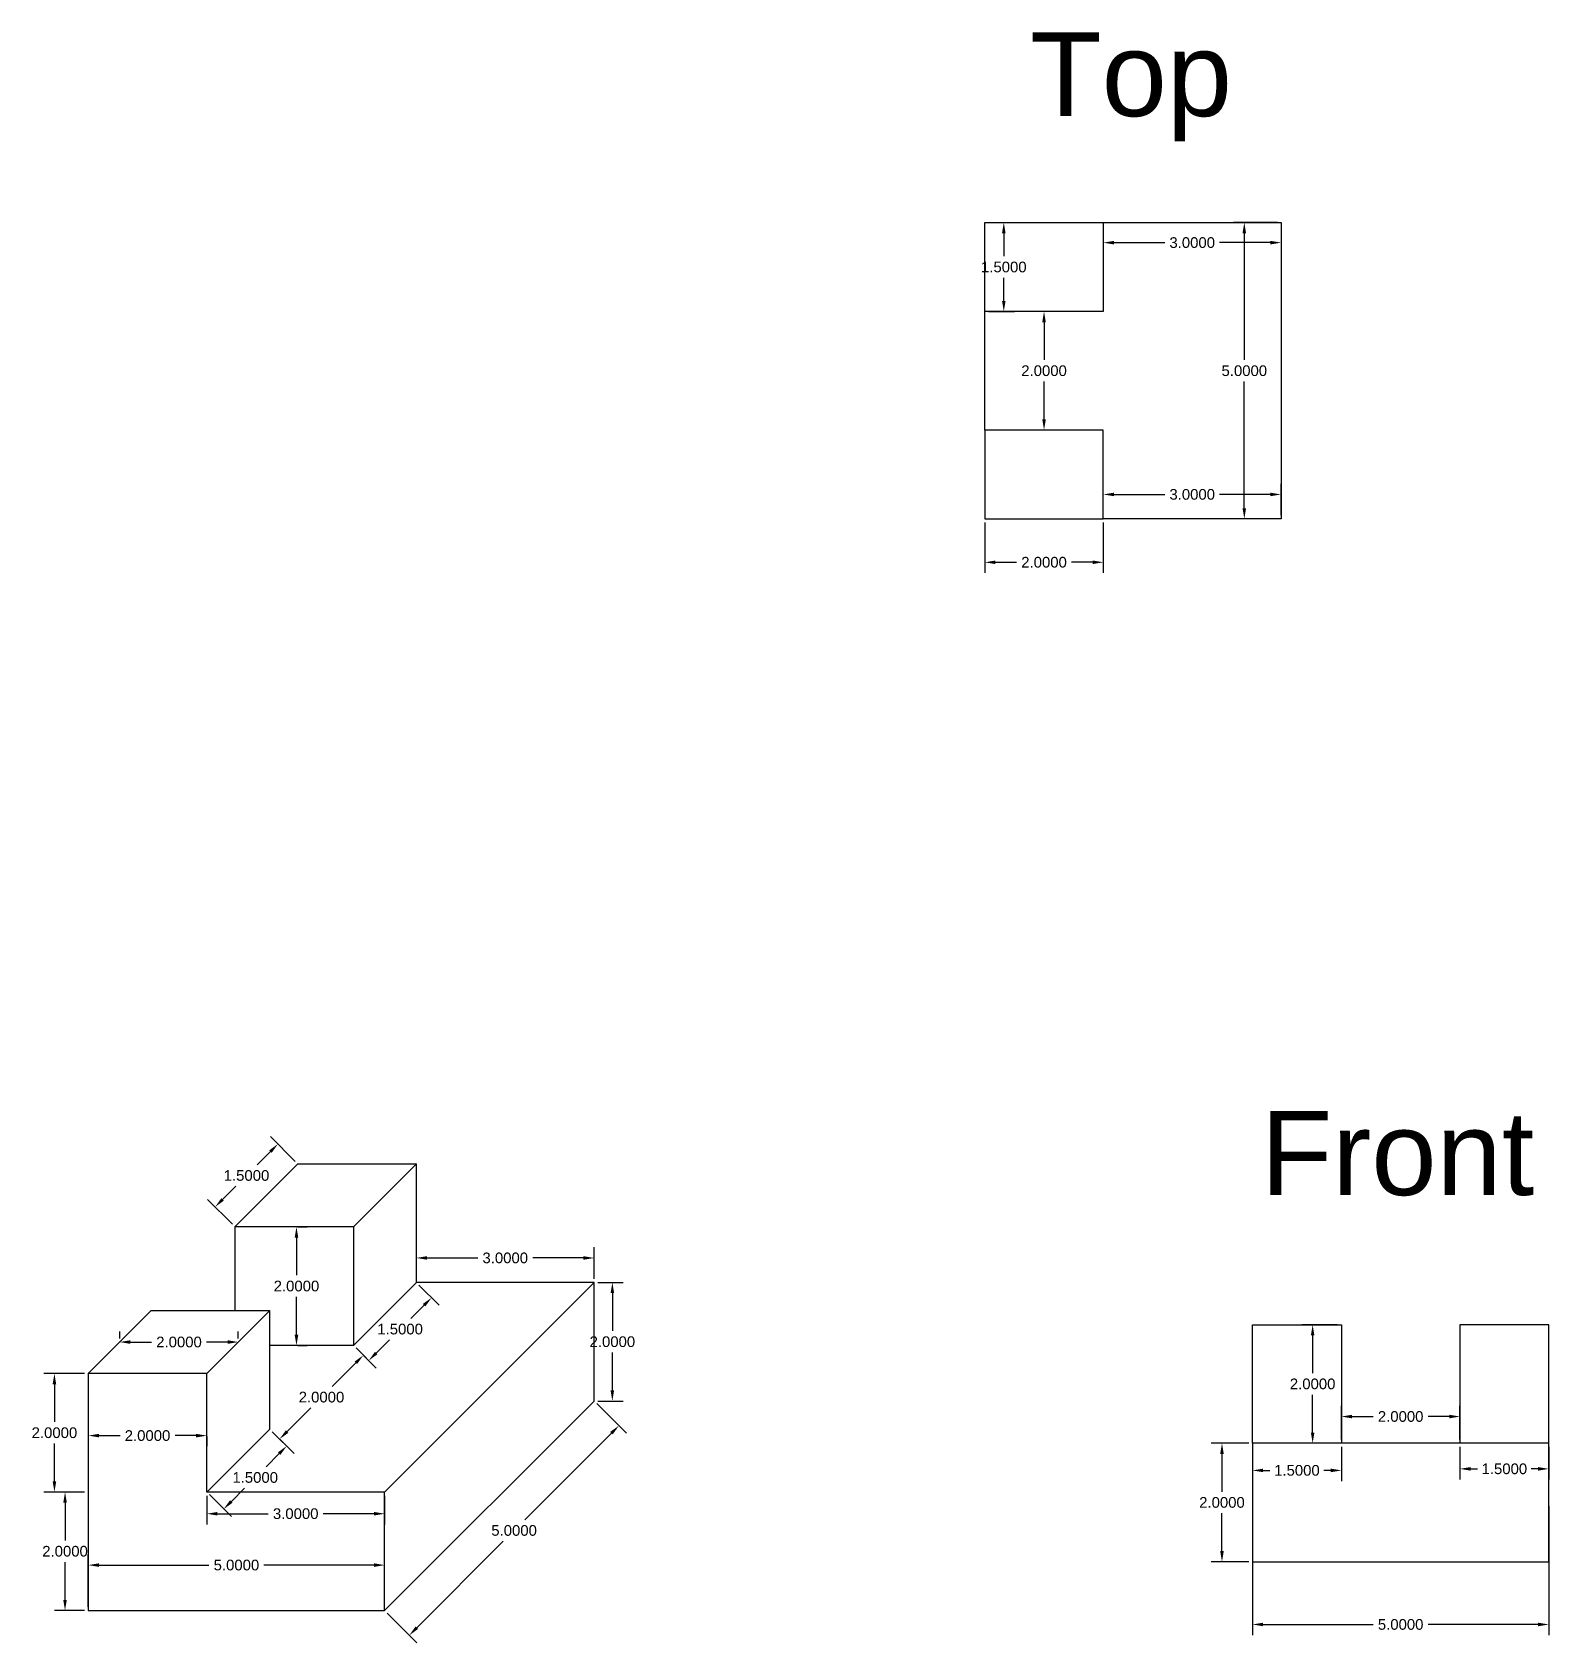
# Model space of a CAD drawing. Header units: centimetres. Extents: x 6 to 144, y 8 to 36.
# Drawn here: x 6.11 to 31.7, y 8.49 to 35.67 of the extents above; entities that cross this region are included whole.
import ezdxf

# ---------------------------------------------------------------- set-up
doc = ezdxf.new("R2010")
doc.units = ezdxf.units.CM
doc.header["$MEASUREMENT"] = 0
doc.styles.get("Standard").update_dxf_attribs({"font": 'arial.ttf'})
doc.dimstyles.get("Standard").update_dxf_attribs({"dimtxt": 0.18, "dimasz": 0.18, "dimexe": 0.18, "dimexo": 0.0625, "dimgap": 0.09, "dimtad": 0, "dimtih": 1, "dimtoh": 1, "dimdec": 4, "dimzin": 0, "dimdsep": 46, "dimtxsty": 'Standard', "dimcen": 0.09, "dimadec": 0, "dimazin": 0, "dimtfac": 1, "dimtdec": 4, "dimtofl": 0, "dimtmove": 0, "dimatfit": 3, "dimfxl": 1, "dimtolj": 1, "dimtzin": 0, "dimarcsym": 0})

# ---------------------------------------------------------------- blocks, each defined once
blk = doc.blocks.new('*D2')
at = {"color": 0, "lineweight": -2, "transparency": 16777216}
for p, q in [((26.701, 10.798), (26.701, 8.622)), ((31.701, 10.798), (31.701, 8.622)), ((26.881, 8.802), (28.737, 8.802)), ((31.521, 8.802), (29.664, 8.802))]:
    blk.add_line(p, q, dxfattribs=at)
at = {"color": 0, "transparency": 16777216}
for points in [[(26.881, 8.832), (26.881, 8.772), (26.701, 8.802)], [(31.521, 8.832), (31.521, 8.772), (31.701, 8.802)]]:
    blk.add_solid(points, dxfattribs=at)
at = {"layer": 'Defpoints', "color": 0, "transparency": 16777216}
for p in [(26.701, 10.861), (31.701, 10.861), (31.701, 8.802)]:
    blk.add_point(p, dxfattribs=at)
at = {"color": 0, "transparency": 16777216, "insert": (29.201, 8.802), "char_height": 0.18, "attachment_point": 5}
blk.add_mtext('\\A1;5.0000', dxfattribs=at)
blk = doc.blocks.new('*D4')
at = {"color": 0, "lineweight": -2, "transparency": 16777216}
for p, q in [((7.057, 9.1), (7.057, 9.984)), ((7.237, 9.804), (9.094, 9.804)), ((11.877, 9.804), (10.021, 9.804)), ((12.057, 9.1), (12.057, 9.984))]:
    blk.add_line(p, q, dxfattribs=at)
at = {"color": 0, "transparency": 16777216}
for points in [[(7.237, 9.834), (7.237, 9.774), (7.057, 9.804)], [(11.877, 9.834), (11.877, 9.774), (12.057, 9.804)]]:
    blk.add_solid(points, dxfattribs=at)
at = {"layer": 'Defpoints', "color": 0, "transparency": 16777216}
for p in [(7.057, 9.804), (7.057, 9.037), (12.057, 9.037)]:
    blk.add_point(p, dxfattribs=at)
at = {"color": 0, "transparency": 16777216, "insert": (9.557, 9.804), "char_height": 0.18, "attachment_point": 5}
blk.add_mtext('\\A1;5.0000', dxfattribs=at)
blk = doc.blocks.new('*D6')
at = {"color": 0, "lineweight": -2, "transparency": 16777216}
for p, q in [((7.057, 11.975), (7.057, 11.809)), ((7.237, 11.989), (7.593, 11.989)), ((8.877, 11.989), (8.522, 11.989)), ((9.057, 11.975), (9.057, 11.809))]:
    blk.add_line(p, q, dxfattribs=at)
at = {"color": 0, "transparency": 16777216}
for points in [[(7.237, 12.019), (7.237, 11.959), (7.057, 11.989)], [(8.877, 12.019), (8.877, 11.959), (9.057, 11.989)]]:
    blk.add_solid(points, dxfattribs=at)
at = {"layer": 'Defpoints', "color": 0, "transparency": 16777216}
for p in [(7.057, 12.037), (7.057, 11.989), (9.057, 12.037)]:
    blk.add_point(p, dxfattribs=at)
at = {"color": 0, "transparency": 16777216, "insert": (8.057, 11.989), "char_height": 0.18, "attachment_point": 5}
blk.add_mtext('\\A1;2.0000', dxfattribs=at)
blk = doc.blocks.new('*D9')
at = {"color": 0, "lineweight": -2, "transparency": 16777216}
for p, q in [((12.637, 14.529), (12.977, 14.189)), ((12.722, 14.189), (12.501, 13.968)), ((11.916, 13.383), (12.137, 13.604)), ((11.577, 13.468), (11.916, 13.128))]:
    blk.add_line(p, q, dxfattribs=at)
at = {"color": 0, "transparency": 16777216}
for points in [[(12.701, 14.21), (12.743, 14.168), (12.85, 14.316)], [(11.895, 13.404), (11.937, 13.362), (11.789, 13.256)]]:
    blk.add_solid(points, dxfattribs=at)
at = {"layer": 'Defpoints', "color": 0, "transparency": 16777216}
for p in [(12.593, 14.573), (12.85, 14.316), (11.532, 13.512)]:
    blk.add_point(p, dxfattribs=at)
at = {"color": 0, "transparency": 16777216, "insert": (12.319, 13.786), "char_height": 0.18, "attachment_point": 5}
blk.add_mtext('\\A1;1.5000', dxfattribs=at)
blk = doc.blocks.new('*D10')
at = {"color": 0, "lineweight": -2, "transparency": 16777216}
for p, q in [((11.577, 13.468), (11.827, 13.218)), ((11.572, 13.218), (11.174, 12.82)), ((10.412, 12.058), (10.81, 12.456)), ((10.162, 12.054), (10.412, 11.804))]:
    blk.add_line(p, q, dxfattribs=at)
at = {"color": 0, "transparency": 16777216}
for points in [[(11.551, 13.239), (11.593, 13.197), (11.699, 13.345)], [(10.391, 12.079), (10.434, 12.037), (10.285, 11.931)]]:
    blk.add_solid(points, dxfattribs=at)
at = {"layer": 'Defpoints', "color": 0, "transparency": 16777216}
for p in [(11.532, 13.512), (10.118, 12.098), (10.285, 11.931)]:
    blk.add_point(p, dxfattribs=at)
at = {"color": 0, "transparency": 16777216, "insert": (10.992, 12.638), "char_height": 0.18, "attachment_point": 5}
blk.add_mtext('\\A1;2.0000', dxfattribs=at)
blk = doc.blocks.new('*D11')
at = {"color": 0, "lineweight": -2, "transparency": 16777216}
for p, q in [((7.588, 13.63), (7.588, 13.748)), ((9.588, 13.63), (9.588, 13.748)), ((7.768, 13.568), (8.123, 13.568)), ((9.408, 13.568), (9.053, 13.568))]:
    blk.add_line(p, q, dxfattribs=at)
at = {"color": 0, "transparency": 16777216}
for points in [[(7.768, 13.598), (7.768, 13.538), (7.588, 13.568)], [(9.408, 13.598), (9.408, 13.538), (9.588, 13.568)]]:
    blk.add_solid(points, dxfattribs=at)
at = {"layer": 'Defpoints', "color": 0, "transparency": 16777216}
for p in [(7.588, 13.568), (9.588, 13.568), (9.588, 13.568)]:
    blk.add_point(p, dxfattribs=at)
at = {"color": 0, "transparency": 16777216, "insert": (8.588, 13.568), "char_height": 0.18, "attachment_point": 5}
blk.add_mtext('\\A1;2.0000', dxfattribs=at)
blk = doc.blocks.new('*D12')
at = {"color": 0, "lineweight": -2, "transparency": 16777216}
for p, q in [((10.595, 15.512), (10.75, 15.512)), ((10.57, 15.332), (10.57, 14.694)), ((10.57, 13.692), (10.57, 14.33)), ((10.595, 13.512), (10.75, 13.512))]:
    blk.add_line(p, q, dxfattribs=at)
at = {"color": 0, "transparency": 16777216}
for points in [[(10.54, 15.332), (10.6, 15.332), (10.57, 15.512)], [(10.54, 13.692), (10.6, 13.692), (10.57, 13.512)]]:
    blk.add_solid(points, dxfattribs=at)
at = {"layer": 'Defpoints', "color": 0, "transparency": 16777216}
for p in [(10.532, 15.512), (10.532, 13.512), (10.57, 13.512)]:
    blk.add_point(p, dxfattribs=at)
at = {"color": 0, "transparency": 16777216, "insert": (10.57, 14.512), "char_height": 0.18, "attachment_point": 5}
blk.add_mtext('\\A1;2.0000', dxfattribs=at)
blk = doc.blocks.new('*D13')
at = {"color": 0, "lineweight": -2, "transparency": 16777216}
for p, q in [((15.656, 14.573), (16.08, 14.573)), ((15.9, 14.393), (15.9, 13.755)), ((15.9, 12.753), (15.9, 13.391)), ((15.656, 12.573), (16.08, 12.573))]:
    blk.add_line(p, q, dxfattribs=at)
at = {"color": 0, "transparency": 16777216}
for points in [[(15.87, 14.393), (15.93, 14.393), (15.9, 14.573)], [(15.87, 12.753), (15.93, 12.753), (15.9, 12.573)]]:
    blk.add_solid(points, dxfattribs=at)
at = {"layer": 'Defpoints', "color": 0, "transparency": 16777216}
for p in [(15.593, 14.573), (15.593, 12.573), (15.9, 12.573)]:
    blk.add_point(p, dxfattribs=at)
at = {"color": 0, "transparency": 16777216, "insert": (15.9, 13.573), "char_height": 0.18, "attachment_point": 5}
blk.add_mtext('\\A1;2.0000', dxfattribs=at)
blk = doc.blocks.new('*D14')
at = {"color": 0, "lineweight": -2, "transparency": 16777216}
for p, q in [((12.593, 14.635), (12.593, 15.167)), ((12.773, 14.987), (13.63, 14.987)), ((15.413, 14.987), (14.556, 14.987)), ((15.593, 14.635), (15.593, 15.167))]:
    blk.add_line(p, q, dxfattribs=at)
at = {"color": 0, "transparency": 16777216}
for points in [[(12.773, 15.017), (12.773, 14.957), (12.593, 14.987)], [(15.413, 15.017), (15.413, 14.957), (15.593, 14.987)]]:
    blk.add_solid(points, dxfattribs=at)
at = {"layer": 'Defpoints', "color": 0, "transparency": 16777216}
for p in [(12.593, 14.987), (12.593, 14.573), (15.593, 14.573)]:
    blk.add_point(p, dxfattribs=at)
at = {"color": 0, "transparency": 16777216, "insert": (14.093, 14.987), "char_height": 0.18, "attachment_point": 5}
blk.add_mtext('\\A1;3.0000', dxfattribs=at)
blk = doc.blocks.new('*D15')
at = {"color": 0, "lineweight": -2, "transparency": 16777216}
for p, q in [((10.549, 16.617), (10.13, 17.036)), ((10.13, 16.781), (9.909, 16.56)), ((9.324, 15.975), (9.545, 16.196)), ((9.488, 15.556), (9.069, 15.975))]:
    blk.add_line(p, q, dxfattribs=at)
at = {"color": 0, "transparency": 16777216}
for points in [[(10.109, 16.802), (10.151, 16.76), (10.257, 16.909)], [(9.303, 15.996), (9.345, 15.954), (9.197, 15.848)]]:
    blk.add_solid(points, dxfattribs=at)
at = {"layer": 'Defpoints', "color": 0, "transparency": 16777216}
for p in [(10.257, 16.909), (10.593, 16.573), (9.532, 15.512)]:
    blk.add_point(p, dxfattribs=at)
at = {"color": 0, "transparency": 16777216, "insert": (9.727, 16.378), "char_height": 0.18, "attachment_point": 5}
blk.add_mtext('\\A1;1.5000', dxfattribs=at)
blk = doc.blocks.new('*D16')
at = {"color": 0, "lineweight": -2, "transparency": 16777216}
for p, q in [((15.637, 12.529), (16.137, 12.029)), ((15.883, 12.029), (14.424, 10.57)), ((12.602, 8.748), (14.06, 10.206)), ((12.102, 8.993), (12.602, 8.493))]:
    blk.add_line(p, q, dxfattribs=at)
at = {"color": 0, "transparency": 16777216}
for points in [[(15.861, 12.05), (15.904, 12.008), (16.01, 12.156)], [(12.58, 8.769), (12.623, 8.727), (12.474, 8.62)]]:
    blk.add_solid(points, dxfattribs=at)
at = {"layer": 'Defpoints', "color": 0, "transparency": 16777216}
for p in [(15.593, 12.573), (16.01, 12.156), (12.057, 9.037)]:
    blk.add_point(p, dxfattribs=at)
at = {"color": 0, "transparency": 16777216, "insert": (14.242, 10.388), "char_height": 0.18, "attachment_point": 5}
blk.add_mtext('\\A1;5.0000', dxfattribs=at)
blk = doc.blocks.new('*D17')
at = {"color": 0, "lineweight": -2, "transparency": 16777216}
for p, q in [((6.995, 13.037), (6.306, 13.037)), ((6.486, 12.857), (6.486, 12.219)), ((6.486, 11.217), (6.486, 11.855)), ((6.995, 11.037), (6.306, 11.037))]:
    blk.add_line(p, q, dxfattribs=at)
at = {"color": 0, "transparency": 16777216}
for points in [[(6.456, 12.857), (6.516, 12.857), (6.486, 13.037)], [(6.456, 11.217), (6.516, 11.217), (6.486, 11.037)]]:
    blk.add_solid(points, dxfattribs=at)
at = {"layer": 'Defpoints', "color": 0, "transparency": 16777216}
for p in [(7.057, 13.037), (6.486, 11.037), (7.057, 11.037)]:
    blk.add_point(p, dxfattribs=at)
at = {"color": 0, "transparency": 16777216, "insert": (6.486, 12.037), "char_height": 0.18, "attachment_point": 5}
blk.add_mtext('\\A1;2.0000', dxfattribs=at)
blk = doc.blocks.new('*D18')
at = {"color": 0, "lineweight": -2, "transparency": 16777216}
for p, q in [((9.057, 10.975), (9.057, 10.491)), ((12.057, 10.975), (12.057, 10.491)), ((9.237, 10.671), (10.094, 10.671)), ((11.877, 10.671), (11.021, 10.671))]:
    blk.add_line(p, q, dxfattribs=at)
at = {"color": 0, "transparency": 16777216}
for points in [[(9.237, 10.701), (9.237, 10.641), (9.057, 10.671)], [(11.877, 10.701), (11.877, 10.641), (12.057, 10.671)]]:
    blk.add_solid(points, dxfattribs=at)
at = {"layer": 'Defpoints', "color": 0, "transparency": 16777216}
for p in [(9.057, 11.037), (12.057, 11.037), (9.057, 10.671)]:
    blk.add_point(p, dxfattribs=at)
at = {"color": 0, "transparency": 16777216, "insert": (10.557, 10.671), "char_height": 0.18, "attachment_point": 5}
blk.add_mtext('\\A1;3.0000', dxfattribs=at)
blk = doc.blocks.new('*D19')
at = {"color": 0, "lineweight": -2, "transparency": 16777216}
for p, q in [((6.995, 11.037), (6.485, 11.037)), ((6.665, 10.857), (6.665, 10.219)), ((6.665, 9.217), (6.665, 9.855)), ((6.995, 9.037), (6.485, 9.037))]:
    blk.add_line(p, q, dxfattribs=at)
at = {"color": 0, "transparency": 16777216}
for points in [[(6.635, 10.857), (6.695, 10.857), (6.665, 11.037)], [(6.635, 9.217), (6.695, 9.217), (6.665, 9.037)]]:
    blk.add_solid(points, dxfattribs=at)
at = {"layer": 'Defpoints', "color": 0, "transparency": 16777216}
for p in [(7.057, 11.037), (6.665, 9.037), (7.057, 9.037)]:
    blk.add_point(p, dxfattribs=at)
at = {"color": 0, "transparency": 16777216, "insert": (6.665, 10.037), "char_height": 0.18, "attachment_point": 5}
blk.add_mtext('\\A1;2.0000', dxfattribs=at)
blk = doc.blocks.new('*D20')
at = {"color": 0, "lineweight": -2, "transparency": 16777216}
for p, q in [((10.162, 12.054), (10.531, 11.685)), ((10.277, 11.685), (10.056, 11.464)), ((9.102, 10.993), (9.471, 10.624)), ((9.471, 10.879), (9.692, 11.1))]:
    blk.add_line(p, q, dxfattribs=at)
at = {"color": 0, "transparency": 16777216}
for points in [[(10.256, 11.706), (10.298, 11.663), (10.404, 11.812)], [(9.45, 10.9), (9.492, 10.857), (9.343, 10.751)]]:
    blk.add_solid(points, dxfattribs=at)
at = {"layer": 'Defpoints', "color": 0, "transparency": 16777216}
for p in [(10.118, 12.098), (10.404, 11.812), (9.057, 11.037)]:
    blk.add_point(p, dxfattribs=at)
at = {"color": 0, "transparency": 16777216, "insert": (9.874, 11.282), "char_height": 0.18, "attachment_point": 5}
blk.add_mtext('\\A1;1.5000', dxfattribs=at)
blk = doc.blocks.new('*D21')
at = {"color": 0, "lineweight": -2, "transparency": 16777216}
for p, q in [((26.701, 11.798), (26.701, 11.222)), ((28.201, 11.798), (28.201, 11.222)), ((26.881, 11.402), (26.996, 11.402)), ((28.021, 11.402), (27.905, 11.402))]:
    blk.add_line(p, q, dxfattribs=at)
at = {"color": 0, "transparency": 16777216}
for points in [[(26.881, 11.432), (26.881, 11.372), (26.701, 11.402)], [(28.021, 11.432), (28.021, 11.372), (28.201, 11.402)]]:
    blk.add_solid(points, dxfattribs=at)
at = {"layer": 'Defpoints', "color": 0, "transparency": 16777216}
for p in [(26.701, 11.861), (28.201, 11.861), (28.201, 11.402)]:
    blk.add_point(p, dxfattribs=at)
at = {"color": 0, "transparency": 16777216, "insert": (27.451, 11.402), "char_height": 0.18, "attachment_point": 5}
blk.add_mtext('\\A1;1.5000', dxfattribs=at)
blk = doc.blocks.new('*D22')
at = {"color": 0, "lineweight": -2, "transparency": 16777216}
for p, q in [((28.201, 11.923), (28.201, 12.491)), ((28.381, 12.311), (28.736, 12.311)), ((30.021, 12.311), (29.665, 12.311)), ((30.201, 11.923), (30.201, 12.491))]:
    blk.add_line(p, q, dxfattribs=at)
at = {"color": 0, "transparency": 16777216}
for points in [[(28.381, 12.341), (28.381, 12.281), (28.201, 12.311)], [(30.021, 12.341), (30.021, 12.281), (30.201, 12.311)]]:
    blk.add_solid(points, dxfattribs=at)
at = {"layer": 'Defpoints', "color": 0, "transparency": 16777216}
for p in [(30.201, 12.311), (28.201, 11.861), (30.201, 11.861)]:
    blk.add_point(p, dxfattribs=at)
at = {"color": 0, "transparency": 16777216, "insert": (29.201, 12.311), "char_height": 0.18, "attachment_point": 5}
blk.add_mtext('\\A1;2.0000', dxfattribs=at)
blk = doc.blocks.new('*D23')
at = {"color": 0, "lineweight": -2, "transparency": 16777216}
for p, q in [((30.201, 11.798), (30.201, 11.248)), ((31.701, 11.798), (31.701, 11.248)), ((30.381, 11.428), (30.496, 11.428)), ((31.521, 11.428), (31.405, 11.428))]:
    blk.add_line(p, q, dxfattribs=at)
at = {"color": 0, "transparency": 16777216}
for points in [[(30.381, 11.458), (30.381, 11.398), (30.201, 11.428)], [(31.521, 11.458), (31.521, 11.398), (31.701, 11.428)]]:
    blk.add_solid(points, dxfattribs=at)
at = {"layer": 'Defpoints', "color": 0, "transparency": 16777216}
for p in [(30.201, 11.861), (31.701, 11.861), (30.201, 11.428)]:
    blk.add_point(p, dxfattribs=at)
at = {"color": 0, "transparency": 16777216, "insert": (30.951, 11.428), "char_height": 0.18, "attachment_point": 5}
blk.add_mtext('\\A1;1.5000', dxfattribs=at)
blk = doc.blocks.new('*D24')
at = {"color": 0, "lineweight": -2, "transparency": 16777216}
for p, q in [((28.138, 13.861), (27.536, 13.861)), ((27.716, 13.681), (27.716, 13.043)), ((27.716, 12.041), (27.716, 12.679)), ((28.138, 11.861), (27.536, 11.861))]:
    blk.add_line(p, q, dxfattribs=at)
at = {"color": 0, "transparency": 16777216}
for points in [[(27.686, 13.681), (27.746, 13.681), (27.716, 13.861)], [(27.686, 12.041), (27.746, 12.041), (27.716, 11.861)]]:
    blk.add_solid(points, dxfattribs=at)
at = {"layer": 'Defpoints', "color": 0, "transparency": 16777216}
for p in [(28.201, 13.861), (27.716, 11.861), (28.201, 11.861)]:
    blk.add_point(p, dxfattribs=at)
at = {"color": 0, "transparency": 16777216, "insert": (27.716, 12.861), "char_height": 0.18, "attachment_point": 5}
blk.add_mtext('\\A1;2.0000', dxfattribs=at)
blk = doc.blocks.new('*D25')
at = {"color": 0, "lineweight": -2, "transparency": 16777216}
for p, q in [((26.638, 11.861), (26.006, 11.861)), ((26.186, 11.681), (26.186, 11.043)), ((26.186, 10.041), (26.186, 10.679)), ((26.638, 9.861), (26.006, 9.861))]:
    blk.add_line(p, q, dxfattribs=at)
at = {"color": 0, "transparency": 16777216}
for points in [[(26.156, 11.681), (26.216, 11.681), (26.186, 11.861)], [(26.156, 10.041), (26.216, 10.041), (26.186, 9.861)]]:
    blk.add_solid(points, dxfattribs=at)
at = {"layer": 'Defpoints', "color": 0, "transparency": 16777216}
for p in [(26.701, 11.861), (26.186, 9.861), (26.701, 9.861)]:
    blk.add_point(p, dxfattribs=at)
at = {"color": 0, "transparency": 16777216, "insert": (26.186, 10.861), "char_height": 0.18, "attachment_point": 5}
blk.add_mtext('\\A1;2.0000', dxfattribs=at)
blk = doc.blocks.new('*D43')
at = {"color": 0, "lineweight": -2, "transparency": 16777216}
for p, q in [((23.121, 30.958), (23.004, 30.958)), ((23.184, 30.778), (23.184, 30.14)), ((23.184, 29.138), (23.184, 29.776)), ((23.121, 28.958), (23.004, 28.958))]:
    blk.add_line(p, q, dxfattribs=at)
at = {"color": 0, "transparency": 16777216}
for points in [[(23.154, 30.778), (23.214, 30.778), (23.184, 30.958)], [(23.154, 29.138), (23.214, 29.138), (23.184, 28.958)]]:
    blk.add_solid(points, dxfattribs=at)
at = {"layer": 'Defpoints', "color": 0, "transparency": 16777216}
for p in [(23.184, 30.958), (23.184, 28.958), (23.184, 28.958)]:
    blk.add_point(p, dxfattribs=at)
at = {"color": 0, "transparency": 16777216, "insert": (23.184, 29.958), "char_height": 0.18, "attachment_point": 5}
blk.add_mtext('\\A1;2.0000', dxfattribs=at)
blk = doc.blocks.new('*D44')
at = {"color": 0, "lineweight": -2, "transparency": 16777216}
for p, q in [((22.246, 32.458), (22.685, 32.458)), ((22.505, 32.278), (22.505, 31.89)), ((22.505, 31.138), (22.505, 31.526)), ((22.246, 30.958), (22.685, 30.958))]:
    blk.add_line(p, q, dxfattribs=at)
at = {"color": 0, "transparency": 16777216}
for points in [[(22.475, 32.278), (22.535, 32.278), (22.505, 32.458)], [(22.475, 31.138), (22.535, 31.138), (22.505, 30.958)]]:
    blk.add_solid(points, dxfattribs=at)
at = {"layer": 'Defpoints', "color": 0, "transparency": 16777216}
for p in [(22.184, 32.458), (22.505, 32.458), (22.184, 30.958)]:
    blk.add_point(p, dxfattribs=at)
at = {"color": 0, "transparency": 16777216, "insert": (22.505, 31.708), "char_height": 0.18, "attachment_point": 5}
blk.add_mtext('\\A1;1.5000', dxfattribs=at)
blk = doc.blocks.new('*D46')
at = {"color": 0, "lineweight": -2, "transparency": 16777216}
for p, q in [((24.184, 32.396), (24.184, 31.94)), ((27.184, 32.396), (27.184, 31.94)), ((24.364, 32.12), (25.221, 32.12)), ((27.004, 32.12), (26.147, 32.12))]:
    blk.add_line(p, q, dxfattribs=at)
at = {"color": 0, "transparency": 16777216}
for points in [[(24.364, 32.15), (24.364, 32.09), (24.184, 32.12)], [(27.004, 32.15), (27.004, 32.09), (27.184, 32.12)]]:
    blk.add_solid(points, dxfattribs=at)
at = {"layer": 'Defpoints', "color": 0, "transparency": 16777216}
for p in [(24.184, 32.458), (27.184, 32.458), (27.184, 32.12)]:
    blk.add_point(p, dxfattribs=at)
at = {"color": 0, "transparency": 16777216, "insert": (25.684, 32.12), "char_height": 0.18, "attachment_point": 5}
blk.add_mtext('\\A1;3.0000', dxfattribs=at)
blk = doc.blocks.new('*D47')
at = {"color": 0, "lineweight": -2, "transparency": 16777216}
for p, q in [((27.121, 32.458), (26.383, 32.458)), ((26.563, 32.278), (26.563, 30.14)), ((26.563, 27.638), (26.563, 29.776)), ((27.121, 27.458), (26.383, 27.458))]:
    blk.add_line(p, q, dxfattribs=at)
at = {"color": 0, "transparency": 16777216}
for points in [[(26.533, 32.278), (26.593, 32.278), (26.563, 32.458)], [(26.533, 27.638), (26.593, 27.638), (26.563, 27.458)]]:
    blk.add_solid(points, dxfattribs=at)
at = {"layer": 'Defpoints', "color": 0, "transparency": 16777216}
for p in [(27.184, 32.458), (26.563, 27.458), (27.184, 27.458)]:
    blk.add_point(p, dxfattribs=at)
at = {"color": 0, "transparency": 16777216, "insert": (26.563, 29.958), "char_height": 0.18, "attachment_point": 5}
blk.add_mtext('\\A1;5.0000', dxfattribs=at)
blk = doc.blocks.new('*D48')
at = {"color": 0, "lineweight": -2, "transparency": 16777216}
for p, q in [((24.184, 27.521), (24.184, 28.051)), ((27.184, 27.521), (27.184, 28.051)), ((24.364, 27.871), (25.221, 27.871)), ((27.004, 27.871), (26.147, 27.871))]:
    blk.add_line(p, q, dxfattribs=at)
at = {"color": 0, "transparency": 16777216}
for points in [[(24.364, 27.901), (24.364, 27.841), (24.184, 27.871)], [(27.004, 27.901), (27.004, 27.841), (27.184, 27.871)]]:
    blk.add_solid(points, dxfattribs=at)
at = {"layer": 'Defpoints', "color": 0, "transparency": 16777216}
for p in [(24.184, 27.871), (24.184, 27.458), (27.184, 27.458)]:
    blk.add_point(p, dxfattribs=at)
at = {"color": 0, "transparency": 16777216, "insert": (25.684, 27.871), "char_height": 0.18, "attachment_point": 5}
blk.add_mtext('\\A1;3.0000', dxfattribs=at)
blk = doc.blocks.new('*D50')
at = {"color": 0, "lineweight": -2, "transparency": 16777216}
for p, q in [((22.184, 27.396), (22.184, 26.546)), ((24.184, 27.396), (24.184, 26.546)), ((22.364, 26.726), (22.719, 26.726)), ((24.004, 26.726), (23.649, 26.726))]:
    blk.add_line(p, q, dxfattribs=at)
at = {"color": 0, "transparency": 16777216}
for points in [[(22.364, 26.756), (22.364, 26.696), (22.184, 26.726)], [(24.004, 26.756), (24.004, 26.696), (24.184, 26.726)]]:
    blk.add_solid(points, dxfattribs=at)
at = {"layer": 'Defpoints', "color": 0, "transparency": 16777216}
for p in [(22.184, 27.458), (24.184, 27.458), (24.184, 26.726)]:
    blk.add_point(p, dxfattribs=at)
at = {"color": 0, "transparency": 16777216, "insert": (23.184, 26.726), "char_height": 0.18, "attachment_point": 5}
blk.add_mtext('\\A1;2.0000', dxfattribs=at)

msp = doc.modelspace()

# ---------------------------------------------------------------- linework, layer by layer
for p, q in [((22.1838, 30.95819), (22.1838, 32.45819)), ((22.1838, 32.45819), (24.1838, 32.45819)), ((24.1838, 32.45819), (24.1838, 30.95819)), ((24.1838, 32.45819), (27.1838, 32.45819)), ((27.1838, 32.45819), (27.1838, 27.45819)), ((22.1838, 28.95819), (22.1838, 30.95819)), ((24.1838, 30.95819), (22.1838, 30.95819)), ((24.1838, 28.95819), (22.1838, 28.95819)), ((22.1838, 28.95819), (22.1838, 27.45819)), ((24.1838, 27.45819), (24.1838, 28.95819)), ((22.1838, 27.45819), (24.1838, 27.45819)), ((27.1838, 27.45819), (24.1838, 27.45819)), ((9.53236, 15.51219), (10.59302, 16.57285)), ((10.59302, 16.57285), (12.59302, 16.57285)), ((12.59302, 16.57285), (11.53236, 15.51219)), ((12.59302, 14.57285), (12.59302, 16.57285)), ((11.53236, 15.51219), (9.53236, 15.51219)), ((9.53236, 15.51219), (9.53236, 14.09798)), ((11.53236, 15.51219), (11.53236, 13.51219)), ((11.53236, 13.51219), (12.59302, 14.57285)), ((15.59302, 14.57285), (12.05748, 11.03732)), ((15.59302, 14.57285), (12.59302, 14.57285)), ((15.59302, 12.57285), (15.59302, 14.57285)), ((7.05748, 13.03732), (8.11814, 14.09798)), ((8.11814, 14.09798), (10.11814, 14.09798)), ((10.11814, 14.09798), (9.05748, 13.03732)), ((10.11814, 12.09798), (10.11814, 14.09798)), ((26.70052, 11.86088), (26.70052, 13.86088)), ((26.70052, 13.86088), (28.20052, 13.86088)), ((28.20052, 13.86088), (28.20052, 11.86088)), ((31.70052, 13.86088), (30.20052, 13.86088)), ((30.20052, 13.86088), (30.20052, 11.86088)), ((31.70052, 11.86088), (31.70052, 13.86088)), ((11.53236, 13.51219), (10.11814, 13.51219)), ((9.05748, 13.03732), (7.05748, 13.03732)), ((7.05748, 13.03732), (7.05748, 9.03732)), ((9.05748, 11.03732), (9.05748, 13.03732)), ((12.05748, 9.03732), (15.59302, 12.57285)), ((9.05748, 11.03732), (10.11814, 12.09798)), ((31.70052, 11.86088), (26.70052, 11.86088)), ((26.70052, 11.86088), (26.70052, 9.86088)), ((31.70052, 9.86088), (31.70052, 11.86088)), ((12.05748, 11.03732), (9.05748, 11.03732)), ((12.05748, 9.03732), (12.05748, 11.03732)), ((26.70052, 9.86088), (31.70052, 9.86088)), ((7.05748, 9.03732), (12.05748, 9.03732))]:
    msp.add_line(p, q)

# ---------------------------------------------------------------- texts
msp.add_text('Front', height=1.416463).set_placement((26.83879, 16.04812))
at = {"insert": (22.94778, 35.67092), "char_height": 1.416463, "attachment_point": 1}
msp.add_mtext_dynamic_manual_height_columns('Top', width=8.792093, gutter_width=7.08231, heights=[0], dxfattribs=at)

# ---------------------------------------------------------------- dimensions: what is measured, and where the dimension line sits
for base, p1, p2, angle, picture, middle in [((22.50467, 32.45819), (22.1838, 30.95819), (22.1838, 32.45819), 270, '*D44', (22.50467, 31.70819)), ((27.1838, 32.11956), (24.1838, 32.45819), (27.1838, 32.45819), 180, '*D46', (25.6838, 32.11956)), ((26.56278, 27.45819), (27.1838, 32.45819), (27.1838, 27.45819), 270, '*D47', (26.56278, 29.95819)), ((23.1838, 28.95819), (23.1838, 30.95819), (23.1838, 28.95819), 270, '*D43', (23.1838, 29.95819)), ((24.1838, 27.87087), (27.1838, 27.45819), (24.1838, 27.45819), 180, '*D48', (25.6838, 27.87087)), ((10.56987, 13.51219), (10.53236, 15.51219), (10.53236, 13.51219), 90, '*D12', (10.56987, 14.51219)), ((15.89983, 12.57285), (15.59302, 14.57285), (15.59302, 12.57285), 90, '*D13', (15.89983, 13.57285)), ((27.71611, 11.86088), (28.20052, 13.86088), (28.20052, 11.86088), 90, '*D24', (27.71611, 12.86088)), ((6.48605, 11.03732), (7.05748, 13.03732), (7.05748, 11.03732), 90, '*D17', (6.48605, 12.03732)), ((26.18647, 9.86088), (26.70052, 11.86088), (26.70052, 9.86088), 90, '*D25', (26.18647, 10.86088)), ((6.66465, 9.03732), (7.05748, 11.03732), (7.05748, 9.03732), 90, '*D19', (6.66465, 10.03732))]:
    dim = msp.add_linear_dim(base=base, p1=p1, p2=p2, angle=angle, dimstyle='Standard')
    dim.commit()
    dim.dimension.update_dxf_attribs({"geometry": picture, "text_midpoint": middle})
dim = msp.add_linear_dim(base=(24.1838, 26.72611), p1=(22.1838, 27.45819), p2=(24.1838, 27.45819), angle=180, dimstyle='Standard')
dim.commit()
dim.dimension.update_dxf_attribs({"geometry": '*D50', "text_midpoint": (23.1838, 26.72611), "dimtype": 160})
for p1, p2, distance, picture, middle in [((9.53236, 15.51219), (10.59302, 16.57285), 0.47477, '*D15', (9.72697, 16.37824)), ((11.53236, 13.51219), (12.59302, 14.57285), -0.36274, '*D9', (12.31918, 13.78602)), ((11.53236, 13.51219), (10.11814, 12.09798), 0.23619, '*D10', (10.99226, 12.63807)), ((12.05748, 9.03732), (15.59302, 12.57285), -0.58949, '*D16', (14.24208, 10.38825)), ((9.05748, 11.03732), (10.11814, 12.09798), -0.40447, '*D20', (9.87381, 11.28165))]:
    dim = msp.add_aligned_dim(p1=p1, p2=p2, distance=distance, dimstyle='Standard')
    dim.commit()
    dim.dimension.update_dxf_attribs({"geometry": picture, "text_midpoint": middle})
for base, p1, p2, picture, middle in [((12.59302, 14.98669), (15.59302, 14.57285), (12.59302, 14.57285), '*D14', (14.09302, 14.98669)), ((9.58781, 13.56765), (7.58781, 13.56765), (9.58781, 13.56765), '*D11', (8.58781, 13.56765)), ((30.20052, 12.31094), (28.20052, 11.86088), (30.20052, 11.86088), '*D22', (29.20052, 12.31094)), ((7.05748, 11.98889), (9.05748, 12.03732), (7.05748, 12.03732), '*D6', (8.05748, 11.98889)), ((28.20052, 11.40202), (26.70052, 11.86088), (28.20052, 11.86088), '*D21', (27.45052, 11.40202)), ((30.20052, 11.42799), (31.70052, 11.86088), (30.20052, 11.86088), '*D23', (30.95052, 11.42799)), ((9.05748, 10.67096), (12.05748, 11.03732), (9.05748, 11.03732), '*D18', (10.55748, 10.67096)), ((31.70052, 8.8016), (26.70052, 10.86088), (31.70052, 10.86088), '*D2', (29.20052, 8.8016)), ((7.05748, 9.80378), (12.05748, 9.03732), (7.05748, 9.03732), '*D4', (9.55748, 9.80378))]:
    dim = msp.add_linear_dim(base=base, p1=p1, p2=p2, dimstyle='Standard')
    dim.commit()
    dim.dimension.update_dxf_attribs({"geometry": picture, "text_midpoint": middle})

doc.saveas('drawing.dxf')
